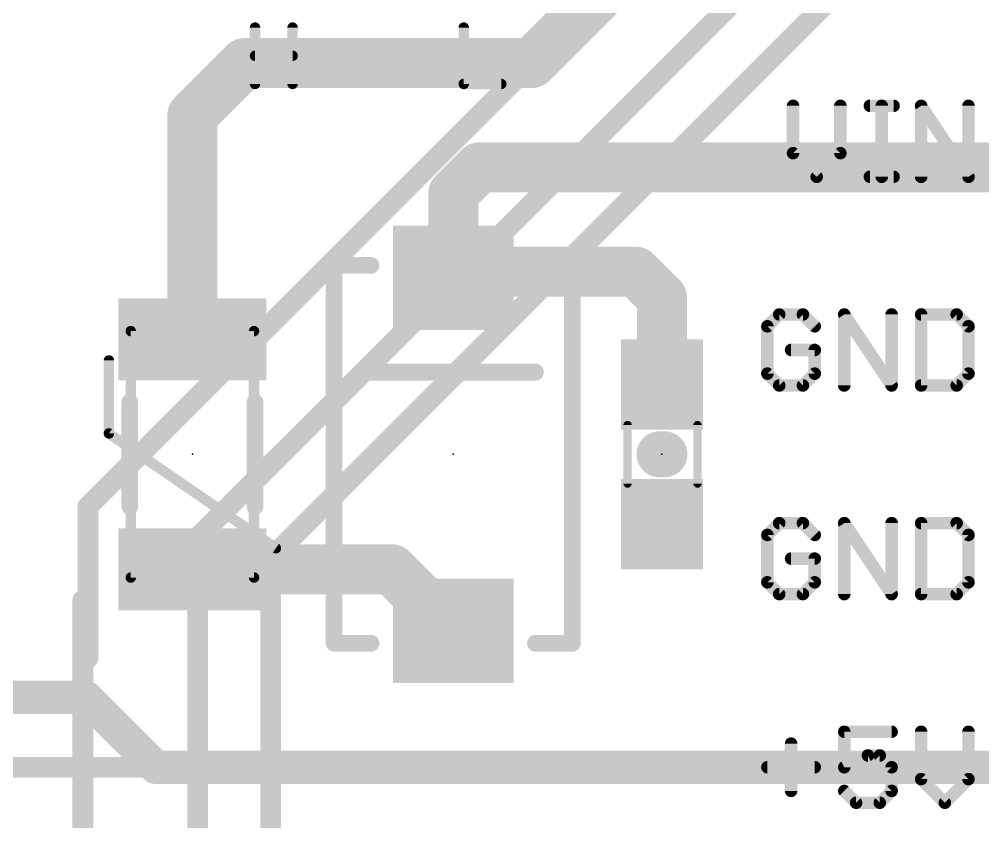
# Model space of a CAD drawing. Extents: x -28 to 79, y -27 to 67.
# Drawn here: x 37.58 to 49.31, y 28.55 to 38.32 of the extents above; entities that cross this region are included whole.
import ezdxf

# ---------------------------------------------------------------- set-up
doc = ezdxf.new("R2010")
doc.units = 0
for name, color, linetype in [('1', 12, 'CONTINUOUS'), ('16', 132, 'CONTINUOUS'), ('21', 41, 'CONTINUOUS'), ('23', 53, 'CONTINUOUS'), ('51', 53, 'CONTINUOUS')]:
    doc.layers.add(name, color=color, linetype=linetype)

# ---------------------------------------------------------------- blocks, each defined once
blk = doc.blocks.new('RECT')
blk.add_solid([(-0.5, -0.5), (0.5, -0.5), (-0.5, 0.5), (0.5, 0.5)])

msp = doc.modelspace()

# ---------------------------------------------------------------- linework, layer by layer
at = {"layer": '1'}
for points, const_width in [([(43.815, 37.7825), (45.4025, 39.37)], 0.6096), ([(39.6875, 37.1475), (40.3225, 37.7825)], 0.6096), ([(40.3225, 37.7825), (43.815, 37.7825)], 0.6096), ([(39.6875, 34.42), (39.6875, 37.1475)], 0.6096), ([(42.8625, 36.195), (43.18, 36.5125)], 0.6096), ([(43.18, 36.5125), (50.4825, 36.5125)], 0.6096), ([(42.8625, 35.17), (42.8625, 36.195)], 0.6096), ([(42.935, 35.2425), (42.8625, 35.17)], 0.6096), ([(45.085, 35.2425), (42.935, 35.2425)], 0.6096), ([(45.4025, 34.925), (45.085, 35.2425)], 0.6096), ([(45.4025, 33.87), (45.4025, 34.925)], 0.6096), ([(39.6875, 31.62), (42.1125, 31.62)], 0.6096), ([(42.1125, 31.62), (42.8625, 30.87)], 0.6096), ([(35.56, 30.06), (38.393, 30.06)], 0.4064), ([(38.393, 30.06), (39.243, 29.21)], 0.4064), ([(39.243, 29.21), (50.8, 29.21)], 0.4064)]:
    msp.add_lwpolyline(points, dxfattribs=dict(at, const_width=const_width))
for points, const_width in [([(40.3225, 37.9349, 1), (40.3225, 37.6301)], 0.3048), ([(40.4303, 37.6747, 1), (40.2147, 37.8903)], 0.3048), ([(43.7072, 37.8903, 1), (43.9228, 37.6747)], 0.3048), ([(43.815, 37.6301, 1), (43.815, 37.9349)], 0.3048), ([(39.5797, 37.2553, 1), (39.7953, 37.0397)], 0.3048), ([(39.8399, 37.1475, 1), (39.5351, 37.1475)], 0.3048), ([(43.18, 36.6649, 1), (43.18, 36.3601)], 0.3048), ([(43.2878, 36.4047, 1), (43.0722, 36.6203)], 0.3048), ([(43.0149, 36.195, 1), (42.7101, 36.195)], 0.3048), ([(42.7547, 36.3028, 1), (42.9703, 36.0872)], 0.3048), ([(42.935, 35.3949, 1), (42.935, 35.0901)], 0.3048), ([(43.0428, 35.1347, 1), (42.8272, 35.3503)], 0.3048), ([(45.1928, 35.3503, 1), (44.9772, 35.1347)], 0.3048), ([(45.085, 35.0901, 1), (45.085, 35.3949)], 0.3048), ([(42.7547, 35.2778, 1), (42.9703, 35.0622)], 0.3048), ([(42.7101, 35.17, 1), (43.0149, 35.17)], 0.3048), ([(45.5549, 34.925, 1), (45.2501, 34.925)], 0.3048), ([(45.2947, 34.8172, 1), (45.5103, 35.0328)], 0.3048), ([(39.5351, 34.42, 1), (39.8399, 34.42)], 0.3048), ([(45.2501, 33.87, 1), (45.5549, 33.87)], 0.3048), ([(39.6875, 31.7724, 1), (39.6875, 31.4676)], 0.3048), ([(42.2203, 31.7278, 1), (42.0047, 31.5122)], 0.3048), ([(42.1125, 31.4676, 1), (42.1125, 31.7724)], 0.3048), ([(42.7547, 30.7622, 1), (42.9703, 30.9778)], 0.3048), ([(38.4648, 30.1318, 1), (38.3212, 29.9882)], 0.2032), ([(38.393, 29.9584, 1), (38.393, 30.1616)], 0.2032), ([(39.243, 29.3116, 1), (39.243, 29.1084)], 0.2032), ([(39.1712, 29.1382, 1), (39.3148, 29.2818)], 0.2032)]:
    msp.add_lwpolyline(points, format="xyb", dxfattribs=dict(at, const_width=const_width))
at = {"layer": '16', "const_width": 0.254}
for points in [[(46.355, 40.3225), (38.4175, 32.385)], [(48.006, 40.259), (39.751, 32.004)], [(48.895, 40.005), (40.64, 31.75)], [(38.4175, 32.385), (38.4175, 30.5435)], [(39.751, 17.2085), (39.751, 32.004)], [(40.64, 21.082), (40.64, 31.75)], [(38.354, 30.48), (38.354, 31.242)], [(38.4175, 30.5435), (38.354, 30.48)], [(38.354, 13.843), (38.354, 30.48)]]:
    msp.add_lwpolyline(points, dxfattribs=at)
at = {"layer": '16', "const_width": 0.127}
for points in [[(38.481, 32.385, 1), (38.354, 32.385)], [(38.3726, 32.4299, 1), (38.4624, 32.3401)], [(39.8145, 32.004, 1), (39.6875, 32.004)], [(39.7061, 32.0489, 1), (39.7959, 31.9591)], [(40.7035, 31.75, 1), (40.5765, 31.75)], [(40.5951, 31.7949, 1), (40.6849, 31.7051)], [(38.4175, 31.242, 1), (38.2905, 31.242)], [(38.4175, 30.48, 1), (38.2905, 30.48)], [(38.354, 30.5435, 1), (38.481, 30.5435)], [(38.4624, 30.4986, 1), (38.3726, 30.5884)], [(38.3091, 30.5249, 1), (38.3989, 30.4351)], [(38.2905, 30.48, 1), (38.4175, 30.48)]]:
    msp.add_lwpolyline(points, format="xyb", dxfattribs=at)
at = {"layer": '21'}
for points, const_width in [([(40.4495, 37.5285), (40.4495, 38.2149)], 0.127), ([(40.9071, 38.2149), (40.9071, 37.5285)], 0.127), ([(42.9895, 38.2149), (42.9895, 37.5285)], 0.127), ([(40.4495, 37.8717), (40.9071, 37.8717)], 0.127), ([(42.9895, 37.5285), (43.4471, 37.5285)], 0.127), ([(46.9972, 37.2625), (46.9972, 36.6863)], 0.1524), ([(47.5734, 36.6863), (47.5734, 37.2625)], 0.1524), ([(47.9327, 37.2625), (48.2208, 37.2625)], 0.1524), ([(48.0768, 36.3982), (48.0768, 37.2625)], 0.1524), ([(48.5564, 36.3982), (48.5564, 37.2625)], 0.1524), ([(48.5564, 37.2625), (49.1326, 36.3982)], 0.1524), ([(49.1326, 36.3982), (49.1326, 37.2625)], 0.1524), ([(46.9972, 36.6863), (47.2853, 36.3982)], 0.1524), ([(47.2853, 36.3982), (47.5734, 36.6863)], 0.1524), ([(47.9327, 36.3982), (48.2208, 36.3982)], 0.1524), ([(41.4125, 30.72), (41.4125, 35.32)], 0.2032), ([(41.4125, 35.32), (41.8625, 35.32)], 0.2032), ([(43.8625, 35.32), (44.3125, 35.32)], 0.2032), ([(44.3125, 35.32), (44.3125, 30.72)], 0.2032), ([(46.8294, 34.7225), (46.6853, 34.5785)], 0.1524), ([(47.1175, 34.7225), (46.8294, 34.7225)], 0.1524), ([(47.2616, 34.5785), (47.1175, 34.7225)], 0.1524), ([(47.6209, 33.8582), (47.6209, 34.7225)], 0.1524), ([(47.6209, 34.7225), (48.1971, 33.8582)], 0.1524), ([(48.1971, 33.8582), (48.1971, 34.7225)], 0.1524), ([(48.5564, 34.7225), (48.5564, 33.8582)], 0.1524), ([(48.9886, 34.7225), (48.5564, 34.7225)], 0.1524), ([(49.1326, 34.5785), (48.9886, 34.7225)], 0.1524), ([(46.6853, 34.5785), (46.6853, 34.0023)], 0.1524), ([(49.1326, 34.0023), (49.1326, 34.5785)], 0.1524), ([(47.2616, 34.2904), (46.9735, 34.2904)], 0.1524), ([(47.2616, 34.0023), (47.2616, 34.2904)], 0.1524), ([(41.8625, 34.02), (43.8625, 34.02)], 0.2032), ([(46.6853, 34.0023), (46.8294, 33.8582)], 0.1524), ([(47.1175, 33.8582), (47.2616, 34.0023)], 0.1524), ([(48.9886, 33.8582), (49.1326, 34.0023)], 0.1524), ([(46.8294, 33.8582), (47.1175, 33.8582)], 0.1524), ([(48.5564, 33.8582), (48.9886, 33.8582)], 0.1524), ([(38.9255, 32.385), (38.9255, 33.655)], 0.2032), ([(40.4495, 33.655), (40.4495, 32.385)], 0.2032), ([(45.433, 33.02), (45.372, 33.02)], 0.5588), ([(46.8294, 32.1825), (46.6853, 32.0385)], 0.1524), ([(47.1175, 32.1825), (46.8294, 32.1825)], 0.1524), ([(47.2616, 32.0385), (47.1175, 32.1825)], 0.1524), ([(47.6209, 31.3182), (47.6209, 32.1825)], 0.1524), ([(47.6209, 32.1825), (48.1971, 31.3182)], 0.1524), ([(48.1971, 31.3182), (48.1971, 32.1825)], 0.1524), ([(48.5564, 32.1825), (48.5564, 31.3182)], 0.1524), ([(48.9886, 32.1825), (48.5564, 32.1825)], 0.1524), ([(49.1326, 32.0385), (48.9886, 32.1825)], 0.1524), ([(46.6853, 32.0385), (46.6853, 31.4623)], 0.1524), ([(49.1326, 31.4623), (49.1326, 32.0385)], 0.1524), ([(47.2616, 31.7504), (46.9735, 31.7504)], 0.1524), ([(47.2616, 31.4623), (47.2616, 31.7504)], 0.1524), ([(46.6853, 31.4623), (46.8294, 31.3182)], 0.1524), ([(47.1175, 31.3182), (47.2616, 31.4623)], 0.1524), ([(48.9886, 31.3182), (49.1326, 31.4623)], 0.1524), ([(46.8294, 31.3182), (47.1175, 31.3182)], 0.1524), ([(48.5564, 31.3182), (48.9886, 31.3182)], 0.1524), ([(41.8625, 30.72), (41.4125, 30.72)], 0.2032), ([(44.3125, 30.72), (43.8625, 30.72)], 0.2032), ([(48.1971, 29.6425), (47.6209, 29.6425)], 0.1524), ([(47.6209, 29.6425), (47.6209, 29.2104)], 0.1524), ([(48.5564, 29.6425), (48.5564, 29.0663)], 0.1524), ([(49.1326, 29.0663), (49.1326, 29.6425)], 0.1524), ([(46.9735, 29.4985), (46.9735, 28.9223)], 0.1524), ([(47.6209, 29.2104), (47.909, 29.3544)], 0.1524), ([(47.909, 29.3544), (48.053, 29.3544)], 0.1524), ([(48.053, 29.3544), (48.1971, 29.2104)], 0.1524), ([(46.6853, 29.2104), (47.2616, 29.2104)], 0.1524), ([(48.1971, 29.2104), (48.1971, 28.9223)], 0.1524), ([(48.5564, 29.0663), (48.8445, 28.7782)], 0.1524), ([(48.8445, 28.7782), (49.1326, 29.0663)], 0.1524), ([(47.7649, 28.7782), (47.6209, 28.9223)], 0.1524), ([(48.1971, 28.9223), (48.053, 28.7782)], 0.1524), ([(48.053, 28.7782), (47.7649, 28.7782)], 0.1524)]:
    msp.add_lwpolyline(points, dxfattribs=dict(at, const_width=const_width))
for points, const_width in [([(40.4813, 38.2149, 1), (40.4177, 38.2149)], 0.0635), ([(40.9388, 38.2149, 1), (40.8753, 38.2149)], 0.0635), ([(43.0213, 38.2149, 1), (42.9577, 38.2149)], 0.0635), ([(40.4495, 37.9034, 1), (40.4495, 37.8399)], 0.0635), ([(40.9071, 37.8399, 1), (40.9071, 37.9034)], 0.0635), ([(40.4177, 37.5285, 1), (40.4813, 37.5285)], 0.0635), ([(40.8753, 37.5285, 1), (40.9388, 37.5285)], 0.0635), ([(42.9895, 37.5603, 1), (42.9895, 37.4967)], 0.0635), ([(42.9577, 37.5285, 1), (43.0213, 37.5285)], 0.0635), ([(43.4471, 37.4967, 1), (43.4471, 37.5603)], 0.0635), ([(47.0353, 37.2625, 1), (46.9591, 37.2625)], 0.0762), ([(47.6115, 37.2625, 1), (47.5353, 37.2625)], 0.0762), ([(47.9327, 37.3006, 1), (47.9327, 37.2244)], 0.0762), ([(48.1149, 37.2625, 1), (48.0387, 37.2625)], 0.0762), ([(48.2208, 37.2244, 1), (48.2208, 37.3006)], 0.0762), ([(48.5881, 37.2837, 1), (48.5247, 37.2414)], 0.0762), ([(48.5945, 37.2625, 1), (48.5183, 37.2625)], 0.0762), ([(49.1707, 37.2625, 1), (49.0945, 37.2625)], 0.0762), ([(47.0241, 36.7133, 1), (46.9702, 36.6594)], 0.0762), ([(46.9591, 36.6863, 1), (47.0353, 36.6863)], 0.0762), ([(47.5353, 36.6863, 1), (47.6115, 36.6863)], 0.0762), ([(47.6003, 36.6594, 1), (47.5465, 36.7133)], 0.0762), ([(47.9327, 36.4363, 1), (47.9327, 36.3601)], 0.0762), ([(48.2208, 36.3601, 1), (48.2208, 36.4363)], 0.0762), ([(47.2584, 36.4251, 1), (47.3122, 36.3713)], 0.0762), ([(47.2584, 36.3713, 1), (47.3122, 36.4251)], 0.0762), ([(48.0387, 36.3982, 1), (48.1149, 36.3982)], 0.0762), ([(48.5183, 36.3982, 1), (48.5945, 36.3982)], 0.0762), ([(49.0945, 36.3982, 1), (49.1707, 36.3982)], 0.0762), ([(49.1009, 36.3771, 1), (49.1643, 36.4193)], 0.0762), ([(41.4633, 35.32, 1), (41.3617, 35.32)], 0.1016), ([(41.4125, 35.3708, 1), (41.4125, 35.2692)], 0.1016), ([(41.8625, 35.2692, 1), (41.8625, 35.3708)], 0.1016), ([(43.8625, 35.3708, 1), (43.8625, 35.2692)], 0.1016), ([(44.3633, 35.32, 1), (44.2617, 35.32)], 0.1016), ([(44.3125, 35.2692, 1), (44.3125, 35.3708)], 0.1016), ([(46.8294, 34.7606, 1), (46.8294, 34.6844)], 0.0762), ([(46.8563, 34.6956, 1), (46.8025, 34.7495)], 0.0762), ([(47.1445, 34.7495, 1), (47.0906, 34.6956)], 0.0762), ([(47.1175, 34.6844, 1), (47.1175, 34.7606)], 0.0762), ([(47.6526, 34.7437, 1), (47.5892, 34.7014)], 0.0762), ([(47.659, 34.7225, 1), (47.5828, 34.7225)], 0.0762), ([(48.2352, 34.7225, 1), (48.159, 34.7225)], 0.0762), ([(48.5945, 34.7225, 1), (48.5183, 34.7225)], 0.0762), ([(48.5564, 34.7606, 1), (48.5564, 34.6844)], 0.0762), ([(49.0155, 34.7495, 1), (48.9616, 34.6956)], 0.0762), ([(48.9886, 34.6844, 1), (48.9886, 34.7606)], 0.0762), ([(46.7234, 34.5785, 1), (46.6472, 34.5785)], 0.0762), ([(46.6584, 34.6054, 1), (46.7123, 34.5515)], 0.0762), ([(47.2346, 34.5515, 1), (47.2885, 34.6054)], 0.0762), ([(49.1707, 34.5785, 1), (49.0945, 34.5785)], 0.0762), ([(49.1057, 34.5515, 1), (49.1595, 34.6054)], 0.0762), ([(46.9735, 34.3285, 1), (46.9735, 34.2523)], 0.0762), ([(47.2997, 34.2904, 1), (47.2235, 34.2904)], 0.0762), ([(47.2616, 34.2523, 1), (47.2616, 34.3285)], 0.0762), ([(41.8625, 34.0708, 1), (41.8625, 33.9692)], 0.1016), ([(43.8625, 33.9692, 1), (43.8625, 34.0708)], 0.1016), ([(46.7123, 34.0292, 1), (46.6584, 33.9753)], 0.0762), ([(46.6472, 34.0023, 1), (46.7234, 34.0023)], 0.0762), ([(47.2235, 34.0023, 1), (47.2997, 34.0023)], 0.0762), ([(47.2885, 33.9753, 1), (47.2346, 34.0292)], 0.0762), ([(49.0945, 34.0023, 1), (49.1707, 34.0023)], 0.0762), ([(49.1595, 33.9753, 1), (49.1057, 34.0292)], 0.0762), ([(46.8294, 33.8963, 1), (46.8294, 33.8201)], 0.0762), ([(46.8025, 33.8313, 1), (46.8563, 33.8851)], 0.0762), ([(47.0906, 33.8851, 1), (47.1445, 33.8313)], 0.0762), ([(47.1175, 33.8201, 1), (47.1175, 33.8963)], 0.0762), ([(47.5828, 33.8582, 1), (47.659, 33.8582)], 0.0762), ([(48.159, 33.8582, 1), (48.2352, 33.8582)], 0.0762), ([(48.1654, 33.8371, 1), (48.2288, 33.8793)], 0.0762), ([(48.5564, 33.8963, 1), (48.5564, 33.8201)], 0.0762), ([(48.5183, 33.8582, 1), (48.5945, 33.8582)], 0.0762), ([(48.9616, 33.8851, 1), (49.0155, 33.8313)], 0.0762), ([(48.9886, 33.8201, 1), (48.9886, 33.8963)], 0.0762), ([(38.9763, 33.655, 1), (38.8747, 33.655)], 0.1016), ([(40.5003, 33.655, 1), (40.3987, 33.655)], 0.1016), ([(45.372, 33.1597, 1), (45.372, 32.8803)], 0.2794), ([(45.433, 32.8803, 1), (45.433, 33.1597)], 0.2794), ([(38.8747, 32.385, 1), (38.9763, 32.385)], 0.1016), ([(40.3987, 32.385, 1), (40.5003, 32.385)], 0.1016), ([(46.8294, 32.2206, 1), (46.8294, 32.1444)], 0.0762), ([(46.8563, 32.1556, 1), (46.8025, 32.2095)], 0.0762), ([(47.1445, 32.2095, 1), (47.0906, 32.1556)], 0.0762), ([(47.1175, 32.1444, 1), (47.1175, 32.2206)], 0.0762), ([(47.6526, 32.2037, 1), (47.5892, 32.1614)], 0.0762), ([(47.659, 32.1825, 1), (47.5828, 32.1825)], 0.0762), ([(48.2352, 32.1825, 1), (48.159, 32.1825)], 0.0762), ([(48.5945, 32.1825, 1), (48.5183, 32.1825)], 0.0762), ([(48.5564, 32.2206, 1), (48.5564, 32.1444)], 0.0762), ([(49.0155, 32.2095, 1), (48.9616, 32.1556)], 0.0762), ([(48.9886, 32.1444, 1), (48.9886, 32.2206)], 0.0762), ([(46.7234, 32.0385, 1), (46.6472, 32.0385)], 0.0762), ([(46.6584, 32.0654, 1), (46.7123, 32.0115)], 0.0762), ([(47.2346, 32.0115, 1), (47.2885, 32.0654)], 0.0762), ([(49.1707, 32.0385, 1), (49.0945, 32.0385)], 0.0762), ([(49.1057, 32.0115, 1), (49.1595, 32.0654)], 0.0762), ([(46.9735, 31.7885, 1), (46.9735, 31.7123)], 0.0762), ([(47.2997, 31.7504, 1), (47.2235, 31.7504)], 0.0762), ([(47.2616, 31.7123, 1), (47.2616, 31.7885)], 0.0762), ([(46.7123, 31.4892, 1), (46.6584, 31.4353)], 0.0762), ([(46.6472, 31.4623, 1), (46.7234, 31.4623)], 0.0762), ([(47.2235, 31.4623, 1), (47.2997, 31.4623)], 0.0762), ([(47.2885, 31.4353, 1), (47.2346, 31.4892)], 0.0762), ([(49.0945, 31.4623, 1), (49.1707, 31.4623)], 0.0762), ([(49.1595, 31.4353, 1), (49.1057, 31.4892)], 0.0762), ([(46.8294, 31.3563, 1), (46.8294, 31.2801)], 0.0762), ([(46.8025, 31.2913, 1), (46.8563, 31.3451)], 0.0762), ([(47.0906, 31.3451, 1), (47.1445, 31.2913)], 0.0762), ([(47.1175, 31.2801, 1), (47.1175, 31.3563)], 0.0762), ([(47.5828, 31.3182, 1), (47.659, 31.3182)], 0.0762), ([(48.159, 31.3182, 1), (48.2352, 31.3182)], 0.0762), ([(48.1654, 31.2971, 1), (48.2288, 31.3393)], 0.0762), ([(48.5564, 31.3563, 1), (48.5564, 31.2801)], 0.0762), ([(48.5183, 31.3182, 1), (48.5945, 31.3182)], 0.0762), ([(48.9616, 31.3451, 1), (49.0155, 31.2913)], 0.0762), ([(48.9886, 31.2801, 1), (48.9886, 31.3563)], 0.0762), ([(41.4125, 30.7708, 1), (41.4125, 30.6692)], 0.1016), ([(41.3617, 30.72, 1), (41.4633, 30.72)], 0.1016), ([(41.8625, 30.6692, 1), (41.8625, 30.7708)], 0.1016), ([(43.8625, 30.7708, 1), (43.8625, 30.6692)], 0.1016), ([(44.2617, 30.72, 1), (44.3633, 30.72)], 0.1016), ([(44.3125, 30.6692, 1), (44.3125, 30.7708)], 0.1016), ([(47.6209, 29.6806, 1), (47.6209, 29.6044)], 0.0762), ([(47.659, 29.6425, 1), (47.5828, 29.6425)], 0.0762), ([(48.1971, 29.6044, 1), (48.1971, 29.6806)], 0.0762), ([(48.5945, 29.6425, 1), (48.5183, 29.6425)], 0.0762), ([(49.1707, 29.6425, 1), (49.0945, 29.6425)], 0.0762), ([(47.0116, 29.4985, 1), (46.9354, 29.4985)], 0.0762), ([(47.909, 29.3925, 1), (47.909, 29.3163)], 0.0762), ([(47.926, 29.3203, 1), (47.8919, 29.3885)], 0.0762), ([(48.08, 29.3814, 1), (48.0261, 29.3275)], 0.0762), ([(48.053, 29.3163, 1), (48.053, 29.3925)], 0.0762), ([(46.6853, 29.2485, 1), (46.6853, 29.1723)], 0.0762), ([(47.2616, 29.1723, 1), (47.2616, 29.2485)], 0.0762), ([(47.6038, 29.2444, 1), (47.6379, 29.1763)], 0.0762), ([(47.5828, 29.2104, 1), (47.659, 29.2104)], 0.0762), ([(48.2352, 29.2104, 1), (48.159, 29.2104)], 0.0762), ([(48.1701, 29.1834, 1), (48.224, 29.2373)], 0.0762), ([(48.5833, 29.0933, 1), (48.5294, 29.0394)], 0.0762), ([(48.5183, 29.0663, 1), (48.5945, 29.0663)], 0.0762), ([(49.0945, 29.0663, 1), (49.1707, 29.0663)], 0.0762), ([(49.1595, 29.0394, 1), (49.1057, 29.0933)], 0.0762), ([(47.6478, 28.9492, 1), (47.5939, 28.8953)], 0.0762), ([(48.224, 28.8953, 1), (48.1701, 28.9492)], 0.0762), ([(46.9354, 28.9223, 1), (47.0116, 28.9223)], 0.0762), ([(47.7649, 28.8163, 1), (47.7649, 28.7401)], 0.0762), ([(48.053, 28.7401, 1), (48.053, 28.8163)], 0.0762), ([(48.159, 28.9223, 1), (48.2352, 28.9223)], 0.0762), ([(47.738, 28.7513, 1), (47.7919, 28.8051)], 0.0762), ([(48.0261, 28.8051, 1), (48.08, 28.7513)], 0.0762), ([(48.8176, 28.8051, 1), (48.8714, 28.7513)], 0.0762), ([(48.8176, 28.7513, 1), (48.8714, 28.8051)], 0.0762)]:
    msp.add_lwpolyline(points, format="xyb", dxfattribs=dict(at, const_width=const_width))
at = {"layer": '23'}
for p in [(39.6875, 33.02), (42.8625, 33.02), (45.4025, 33.02)]:
    msp.add_point(p, dxfattribs=at)
at = {"layer": '51'}
for points, const_width in [([(38.9693, 34.52, 1), (38.9057, 34.52)], 0.0635), ([(38.9375, 34.5518, 1), (38.9375, 34.4883)], 0.0635), ([(40.4693, 34.52, 1), (40.4057, 34.52)], 0.0635), ([(40.4375, 34.4883, 1), (40.4375, 34.5518)], 0.0635), ([(38.7033, 34.163, 1), (38.6397, 34.163)], 0.0635), ([(45.0089, 33.376, 1), (44.9581, 33.376)], 0.0508), ([(45.8599, 33.376, 1), (45.8091, 33.376)], 0.0508), ([(38.6397, 33.274, 1), (38.7033, 33.274)], 0.0635), ([(38.6895, 33.3002, 1), (38.6535, 33.2478)], 0.0635), ([(44.9581, 32.664, 1), (45.0089, 32.664)], 0.0508), ([(45.8091, 32.664, 1), (45.8599, 32.664)], 0.0508), ([(40.6855, 31.8508, 1), (40.7215, 31.9032)], 0.0635), ([(38.9375, 31.5518, 1), (38.9375, 31.4883)], 0.0635), ([(38.9057, 31.52, 1), (38.9693, 31.52)], 0.0635), ([(40.4057, 31.52, 1), (40.4693, 31.52)], 0.0635), ([(40.4375, 31.4883, 1), (40.4375, 31.5518)], 0.0635)]:
    msp.add_lwpolyline(points, format="xyb", dxfattribs=dict(at, const_width=const_width))
for points, const_width in [([(38.9375, 31.52), (38.9375, 34.52)], 0.127), ([(38.9375, 34.52), (40.4375, 34.52)], 0.127), ([(40.4375, 34.52), (40.4375, 31.52)], 0.127), ([(38.6715, 33.274), (38.6715, 34.163)], 0.127), ([(44.9835, 33.376), (44.9835, 32.664)], 0.1016), ([(45.8345, 33.376), (45.8345, 32.664)], 0.1016), ([(40.7035, 31.877), (38.6715, 33.274)], 0.127), ([(40.4375, 31.52), (38.9375, 31.52)], 0.127), ([(-1.27, 29.21), (57.15, 29.21)], 0.254)]:
    msp.add_lwpolyline(points, dxfattribs=dict(at, const_width=const_width))

# ---------------------------------------------------------------- block references
at = {"layer": '1', "xscale": 1.27, "yscale": 1.47}
for p, rotation in [((42.8625, 35.17), 90), ((42.8625, 30.87), 270)]:
    msp.add_blockref('RECT', p, dxfattribs=dict(at, rotation=rotation))
at = {"layer": '1', "yscale": 1.8, "rotation": 90}
for p in [(39.6875, 34.42), (39.6875, 31.62)]:
    msp.add_blockref('RECT', p, dxfattribs=at)
at = {"layer": '1', "xscale": 1.1, "rotation": 270}
for p in [(45.4025, 33.87), (45.4025, 32.17)]:
    msp.add_blockref('RECT', p, dxfattribs=at)
at = {"layer": '51', "xscale": 0.5001, "yscale": 0.95, "rotation": 270}
for p in [(45.4076, 33.6082), (45.4076, 32.4398)]:
    msp.add_blockref('RECT', p, dxfattribs=at)

doc.saveas('drawing.dxf')
